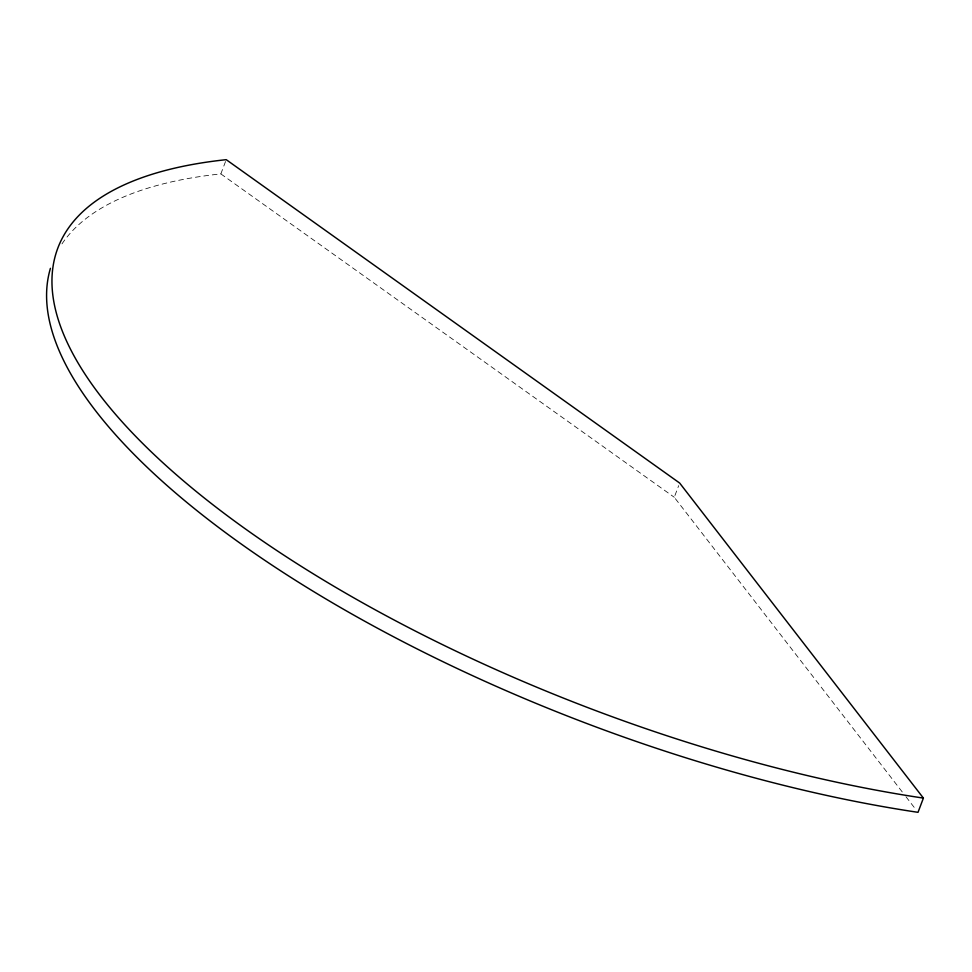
<?xml version="1.0" encoding="UTF-8"?>
<svg xmlns="http://www.w3.org/2000/svg" width="972" height="972" viewBox="0 0 972 972"><rect width="100%" height="100%" fill="white"/><g stroke="black" fill="none" stroke-linecap="round" stroke-linejoin="round"><path stroke-width="0.73" stroke-dasharray="4.86 3.65" d="M61.977 243.899A664.727 242.538 20.7 0 1 220.851 173.903L226.233 159.675M902.271 791.961L674.276 497.275L678.675 485.636M220.851 173.903L674.276 497.275M905.977 796.748L916.171 809.931"/><path stroke-width="1.46" d="M923.4 798.097A664.727 242.538 20.7 0 1 162.664 462.526A664.727 242.538 20.7 0 1 226.233 159.675L679.659 483.048L923.4 798.097L918.018 812.325A664.727 242.538 20.7 0 1 50.435 268.321"/></g></svg>
